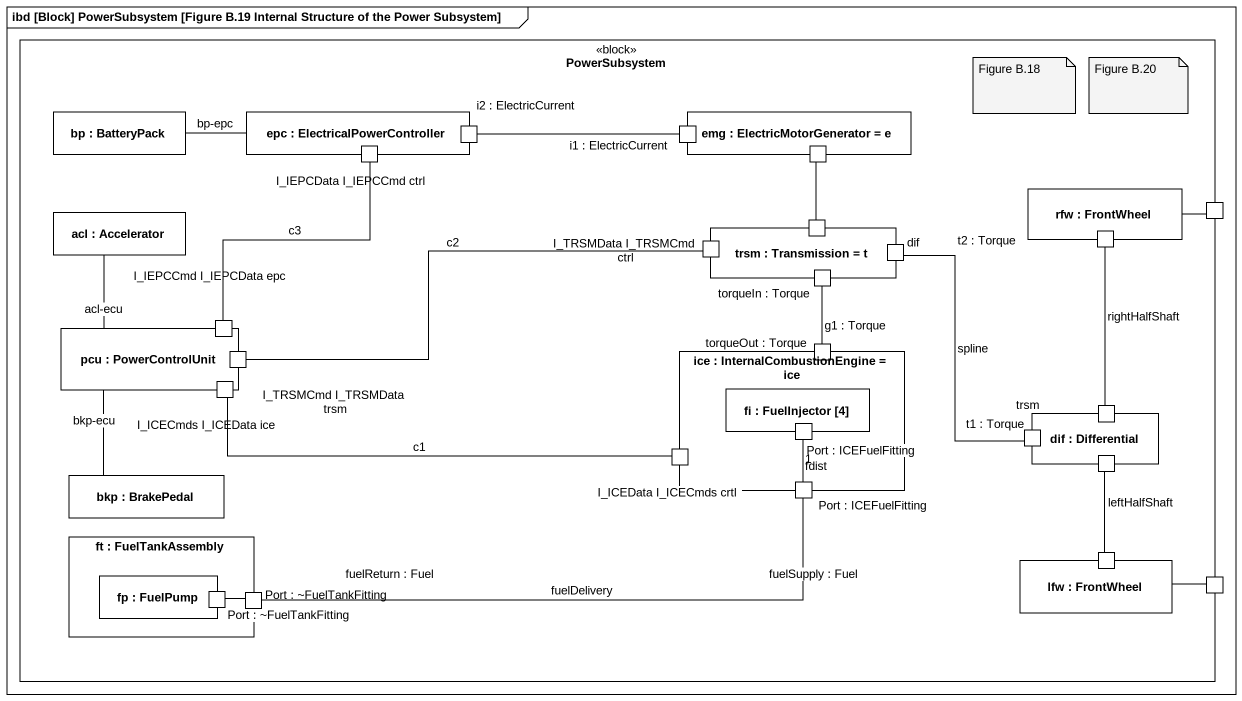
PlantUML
@startuml
mainframe ibd [Block] PowerSubsystem [Figure B.19 Internal Structure of the Power Subsystem]
rectangle PowerSubsystem <<block>> {
  rectangle "bp : BatteryPack" as bp #FFFFFF
  rectangle "epc : ElectricalPowerController" as epc #FFFFFF {
    port "I_IEPCData I_IEPCCmd ctrl" as I_IEPCData_I_IEPCCmd_ctrl #FFFFFF
    port " " as port1 #FFFFFF
  }
  rectangle "emg : ElectricMotorGenerator = e" as emg #FFFFFF {
    port " " as port2 #FFFFFF
    port " " as port3 #FFFFFF
  }
  rectangle "rfw : FrontWheel" as rfw #FFFFFF {
    port " " as port6 #FFFFFF
  }
  port " " as port4 #FFFFFF
  rectangle "acl : Accelerator" as acl #FFFFFF
  rectangle "trsm : Transmission = t" as trsm #FFFFFF {
    port "I_TRSMData I_TRSMCmd ctrl" as I_TRSMData_I_TRSMCmd_ctrl #FFFFFF
    port " " as port5 #FFFFFF
    port dif #FFFFFF
    port "torqueIn : Torque" as torqueIn_Torque #FFFFFF
  }
  rectangle "pcu : PowerControlUnit" as pcu #FFFFFF {
    port "I_IEPCCmd I_IEPCData epc" as I_IEPCCmd_I_IEPCData_epc #FFFFFF
    port "I_TRSMCmd I_TRSMData trsm" as I_TRSMCmd_I_TRSMData_trsm #FFFFFF
    port "I_ICECmds I_ICEData ice" as I_ICECmds_I_ICEData_ice #FFFFFF
  }
  rectangle "ice : InternalCombustionEngine = ice" as ice #FFFFFF {
    port "torqueOut : Torque" as torqueOut_Torque #FFFFFF
    rectangle "fi : FuelInjector [4]" as fi #FFFFFF {
      port "Port : ICEFuelFitting" as Port_ICEFuelFitting #FFFFFF
    }
    port "I_ICEData I_ICECmds crtl" as I_ICEData_I_ICECmds_crtl #FFFFFF
    port "Port : ICEFuelFitting" as Port_ICEFuelFitting_2 #FFFFFF
  }
  rectangle "dif : Differential" as dif_2 #FFFFFF {
    port " " as port7 #FFFFFF
    port "trsm" as trsm_2 #FFFFFF
    port " " as port8 #FFFFFF
  }
  rectangle "bkp : BrakePedal" as bkp #FFFFFF
  rectangle "ft : FuelTankAssembly" as ft #FFFFFF {
    rectangle "fp : FuelPump" as fp #FFFFFF {
      port "Port : ~FuelTankFitting" as Port_FuelTankFitting #FFFFFF
    }
    port "Port : ~FuelTankFitting" as Port_FuelTankFitting_2 #FFFFFF
  }
  rectangle "lfw : FrontWheel" as lfw #FFFFFF {
    port " " as port9 #FFFFFF
  }
  port " " as port10 #FFFFFF
}
bp -right- epc : bp-epc
port1 -right- port2 : i2 : ElectricCurrent\ni1 : ElectricCurrent
port4 -left- rfw
acl -- pcu : acl-ecu
port5 -up- port3
dif -- trsm_2 : t2 : Torque\nspline\nt1 : Torque
port6 -- port7 : rightHalfShaft
I_IEPCCmd_I_IEPCData_epc -up- I_IEPCData_I_IEPCCmd_ctrl : c3
I_TRSMCmd_I_TRSMData_trsm -right- I_TRSMData_I_TRSMCmd_ctrl : c2
torqueOut_Torque -up- torqueIn_Torque : g1 : Torque
I_ICEData_I_ICECmds_crtl -left- I_ICECmds_I_ICEData_ice : c1
bkp -up- pcu : bkp-ecu
Port_ICEFuelFitting_2 -up- "1" Port_ICEFuelFitting : fdist
port9 -up- port8 : leftHalfShaft
Port_FuelTankFitting_2 -right- Port_ICEFuelFitting_2 : fuelSupply : Fuel\nfuelReturn : Fuel\nfuelDelivery
Port_FuelTankFitting_2 -left- Port_FuelTankFitting
port10 -left- lfw
note as N1
  Figure B.18
end note
note as N2
  Figure B.20
end note
@enduml
